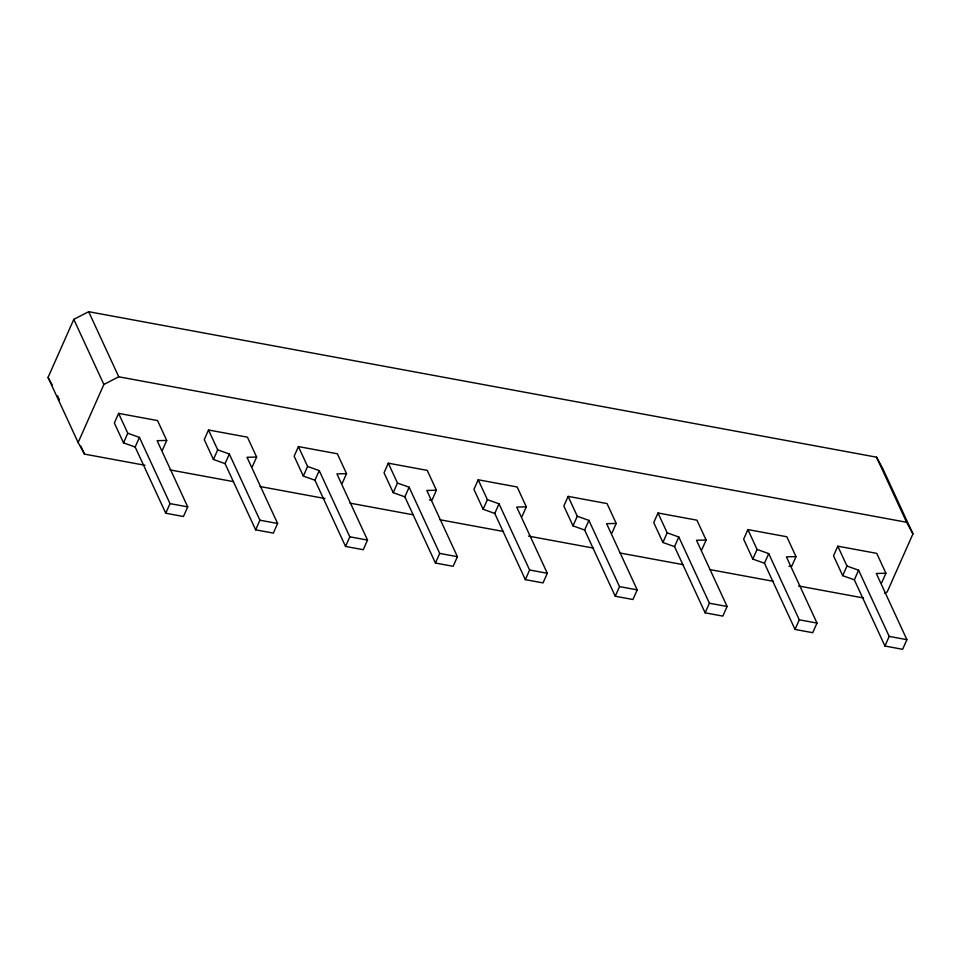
<?xml version="1.0" encoding="UTF-8"?>
<svg xmlns="http://www.w3.org/2000/svg" width="961" height="961" viewBox="0 0 961 961"><rect width="100%" height="100%" fill="white"/><g stroke="black" fill="none" stroke-linecap="round" stroke-linejoin="round"><path stroke-width="1.44" d="M144.967 465.28L84.484 454.109L78.129 442.528L48.05 377.433L73.793 319.364L88.676 311.7L876.516 457.172L882.871 468.764L912.95 533.86L887.207 591.928L884.721 593.201M78.129 442.528L103.872 384.46L118.756 376.796L906.595 522.267L912.95 533.86M118.611 413.386L114.347 423.008L123.525 442.865L135.165 447.033L165.748 513.234L183.443 516.501L187.719 506.879L157.124 440.679L166.721 440.438L157.544 420.57L118.611 413.386L127.789 433.243L139.429 437.411L170.013 503.612L165.748 513.234M123.525 442.865L127.789 433.243M135.165 447.033L139.429 437.411M162.457 450.06L166.721 440.438M208.513 429.987L204.249 439.609L213.426 459.466L225.066 463.634L255.65 529.835L273.344 533.103L277.609 523.481L247.025 457.28L256.623 457.04L247.445 437.171L208.513 429.987L217.691 449.844L229.331 454.012L259.914 520.213L255.65 529.835M213.426 459.466L217.691 449.844M225.066 463.634L229.331 454.012M252.359 466.662L256.623 457.04M298.415 446.589L294.15 456.211L303.316 476.067L314.956 480.236L345.552 546.437L363.246 549.704L367.51 540.082L336.927 473.881L346.525 473.629L337.347 453.772L298.415 446.589L307.592 466.445L319.22 470.614L349.816 536.815L345.552 546.437M303.316 476.067L307.592 466.445M314.956 480.236L319.22 470.614M342.248 483.263L346.525 473.629M388.304 463.19L384.04 472.812L393.217 492.669L404.857 496.837L435.441 563.038L453.136 566.305L457.412 556.683L426.816 490.482L436.414 490.23L427.237 470.373L388.304 463.19L397.482 483.047L409.122 487.215L439.706 553.416L435.441 563.038M393.217 492.669L397.482 483.047M404.857 496.837L409.122 487.215M436.414 490.23L432.15 499.852L429.411 499.924M478.206 479.779L473.941 489.413L483.119 509.27L494.759 513.438L525.343 579.639L543.037 582.907L547.302 573.273L516.718 507.084L526.316 506.831L517.138 486.975L478.206 479.779L487.383 499.648L499.023 503.816L529.607 570.005L525.343 579.639M483.119 509.27L487.383 499.648M494.759 513.438L499.023 503.816M522.051 516.453L526.316 506.831M568.107 496.381L563.843 506.015L573.008 525.871L584.648 530.04L615.244 596.24L632.939 599.508L637.203 589.874L606.619 523.673L616.217 523.433L607.04 503.576L568.107 496.381L577.285 516.249L588.913 520.406L619.509 586.606L615.244 596.24M573.008 525.871L577.285 516.249M584.648 530.04L588.913 520.406M611.941 533.055L616.217 523.433M657.997 512.982L653.732 522.604L662.91 542.472L674.55 546.641L705.134 612.83L722.828 616.097L727.105 606.475L696.509 540.274L706.107 540.034L696.929 520.177L657.997 512.982L667.174 532.838L678.814 537.007L709.398 603.208L705.134 612.83M662.91 542.472L667.174 532.838M674.55 546.641L678.814 537.007M701.842 549.656L706.107 540.034M747.898 529.583L743.634 539.205L752.811 559.074L764.451 563.23L795.035 629.431L812.73 632.698L816.994 623.076L786.41 556.875L796.008 556.635L786.831 536.767L747.898 529.583L757.076 549.44L768.716 553.608L799.3 619.809L795.035 629.431M752.811 559.074L757.076 549.44M764.451 563.23L768.716 553.608M796.008 556.635L791.744 566.257L788.993 566.329M837.8 546.184L833.535 555.806L842.701 575.663L854.341 579.831L884.937 646.032L902.631 649.3L906.896 639.678L876.312 573.477L885.91 573.236L876.732 553.368L837.8 546.184L846.977 566.041L858.605 570.209L889.201 636.41L884.937 646.032M842.701 575.663L846.977 566.041M854.341 579.831L858.605 570.209M881.633 582.859L885.91 573.236M170.049 469.917L233.487 481.629M260.047 486.53L324.962 498.519M350.044 503.144L413.482 514.868M440.042 519.769L503.48 531.481M528.562 536.118L593.478 548.094M620.037 553.007L683.475 564.72M710.035 569.621L773.473 581.333M798.555 585.97L863.471 597.958M170.013 503.612L187.719 506.879M259.914 520.213L277.609 523.481M349.816 536.815L367.51 540.082M439.706 553.416L457.412 556.683M529.607 570.005L547.302 573.273M619.509 586.606L637.203 589.874M709.398 603.208L727.105 606.475M799.3 619.809L816.994 623.076M889.201 636.41L906.896 639.678M48.05 377.433L52.278 385.157M876.516 457.172L906.595 522.267M88.676 311.7L118.756 376.796M73.793 319.364L103.872 384.46M57.54 395.8L59.414 399.86M80.724 445.976L84.484 454.109"/></g></svg>
